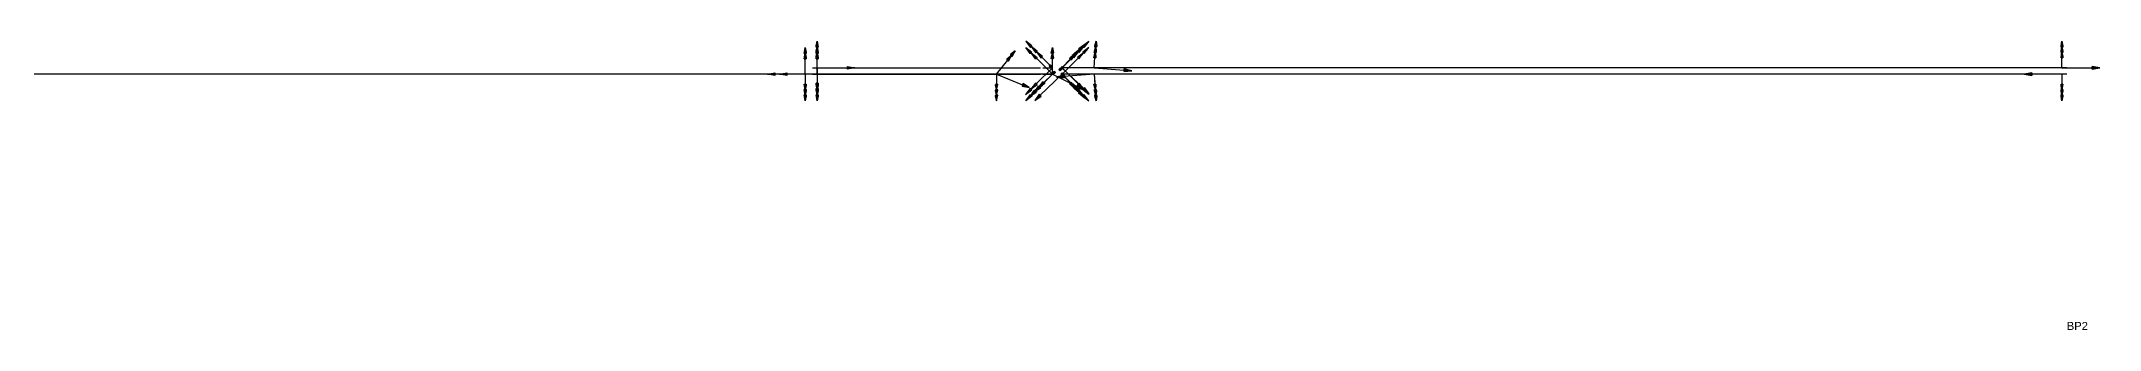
# Model space of a CAD drawing. Header units: millimetres. Extents: x -14319 to -773, y -1376 to 253.
# Drawn here: x -2059 to -773, y -1376 to -1195 of the extents above; entities that cross this region are included whole.
import ezdxf

# ---------------------------------------------------------------- set-up
doc = ezdxf.new("R2010")
doc.units = ezdxf.units.MM
for name, color, linetype in [('AutoDetect_160_1', 1, 'Continuous'), ('AutoDetect_160_4', 1, 'Continuous'), ('AutoDetect_161_0', 1, 'Continuous'), ('AutoDetect_162_3', 1, 'Continuous'), ('AutoDetect_163_1', 1, 'Continuous'), ('AutoDetect_165_2', 1, 'Continuous'), ('AutoDetect_166_0', 1, 'Continuous'), ('AutoDetect_168_2', 1, 'Continuous')]:
    doc.layers.add(name, color=color, linetype=linetype)
doc.styles.get("Standard").update_dxf_attribs({"font": 'arial.ttf'})

# ---------------------------------------------------------------- blocks, each defined once
blk = doc.blocks.new('Kontrollpunkt')
at = {"color": 0}
for q in [(0, 6), (8, 0), (0, 0, 4)]:
    blk.add_line((0, 0), q, dxfattribs=at)
for points in [[(0.25, 8, -0.25), (-0.25, 8, -0.25), (-0.25, 8, 0.25), (0, 10, 0), (-0.25, 8, -0.25), (0.25, 8, 0.25), (0, 10, 0), (0.25, 8, -0.25), (0.25, 8, 0.25), (-0.25, 8, 0.25)], [(0.25, 6, -0.25), (-0.25, 6, -0.25), (-0.25, 6, 0.25), (0, 8, 0), (-0.25, 6, -0.25), (0.25, 6, 0.25), (0, 8, 0), (0.25, 6, -0.25), (0.25, 6, 0.25), (-0.25, 6, 0.25)], [(0.25, 0.25, 4), (-0.25, 0.25, 4), (-0.25, -0.25, 4), (0, 0, 6), (-0.25, 0.25, 4), (0.25, -0.25, 4), (0, 0, 6), (0.25, 0.25, 4), (0.25, -0.25, 4), (-0.25, -0.25, 4)], [(0.25, 0.25, 6), (-0.25, 0.25, 6), (-0.25, -0.25, 6), (0, 0, 8), (-0.25, 0.25, 6), (0.25, -0.25, 6), (0, 0, 8), (0.25, 0.25, 6), (0.25, -0.25, 6), (-0.25, -0.25, 6)], [(0.25, 0.25, 8), (-0.25, 0.25, 8), (-0.25, -0.25, 8), (0, 0, 10), (-0.25, 0.25, 8), (0.25, -0.25, 8), (0, 0, 10), (0.25, 0.25, 8), (0.25, -0.25, 8), (-0.25, -0.25, 8)], [(8, 0.25, -0.25), (8, 0.25, 0.25), (8, -0.25, 0.25), (10, 0, 0), (8, 0.25, 0.25), (8, -0.25, -0.25), (10, 0, 0), (8, 0.25, -0.25), (8, -0.25, -0.25), (8, -0.25, 0.25)]]:
    blk.add_polyline3d(points, dxfattribs=at)

msp = doc.modelspace()

# ---------------------------------------------------------------- linework, layer by layer
at = {"layer": 'AutoDetect_160_1', "color": 1}
msp.add_line((-793.3, -1216.1, 2182.1), (-1421.3, -1216.1, 2182.1), dxfattribs=at)
at = {"layer": 'AutoDetect_160_4', "color": 1}
msp.add_line((-1427.3, -1216.1, 2182.1), (-3983.3, -1216.1, 2182.1), dxfattribs=at)
at = {"layer": 'AutoDetect_161_0', "color": 1}
msp.add_line((-793.3, -1212.1, 2182.1), (-1421.3, -1212.1, 2182.1), dxfattribs=at)
at = {"layer": 'AutoDetect_162_3', "color": 1}
for p, q in [((-1577.3, -1216.1, 2410.1), (-1435.8, -1216.1, 2410.1)), ((-1427.3, -1216.1, 2402.6), (-1427.3, -1216.1, 2196.8))]:
    msp.add_line(p, q, dxfattribs=at)
for points, start_tangent, end_tangent in [([(-1435.8, -1216.1, 2410.1), (-1434.8, -1216.1, 2410.1)], (1, 0), (1, 0)), ([(-1427.3, -1216.1, 2404.1), (-1427.3, -1216.1, 2403.5), (-1427.3, -1216.1, 2402.6)], (0, 0, -1), (0, 0, -1))]:
    msp.add_spline(points, degree=3, dxfattribs=dict(at, start_tangent=start_tangent, end_tangent=end_tangent))
msp.add_spline([(-1433.3, -1216.1, 2410.1), (-1432.9, -1216.1, 2410), (-1431.8, -1216.1, 2409.9), (-1430.8, -1216.1, 2409.5), (-1429.7, -1216.1, 2408.9), (-1428.8, -1216.1, 2408), (-1428.1, -1216.1, 2407), (-1427.5, -1216.1, 2405.8), (-1427.3, -1216.1, 2404.6), (-1427.3, -1216.1, 2404.1)], degree=3, dxfattribs=at)
at = {"layer": 'AutoDetect_163_1', "color": 1}
for p, q in [((-1577.3, -1212.1, 2410.1), (-1435.8, -1212.1, 2410.1)), ((-1427.3, -1212.1, 2402.6), (-1427.3, -1212.1, 2196.8))]:
    msp.add_line(p, q, dxfattribs=at)
for points, start_tangent, end_tangent in [([(-1435.8, -1212.1, 2410.1), (-1434.8, -1212.1, 2410.1)], (1, 0), (1, 0)), ([(-1427.3, -1212.1, 2404.1), (-1427.3, -1212.1, 2403.5), (-1427.3, -1212.1, 2402.6)], (0, 0, -1), (0, 0, -1))]:
    msp.add_spline(points, degree=3, dxfattribs=dict(at, start_tangent=start_tangent, end_tangent=end_tangent))
msp.add_spline([(-1433.3, -1212.1, 2410.1), (-1432.9, -1212.1, 2410), (-1431.8, -1212.1, 2409.9), (-1430.8, -1212.1, 2409.5), (-1429.7, -1212.1, 2408.9), (-1428.8, -1212.1, 2408), (-1428.1, -1212.1, 2407), (-1427.5, -1212.1, 2405.8), (-1427.3, -1212.1, 2404.6), (-1427.3, -1212.1, 2404.1)], degree=3, dxfattribs=at)
at = {"layer": 'AutoDetect_165_2', "color": 1}
msp.add_line((-1421.3, -1216.1, 2382.1), (-1421.3, -1216.1, 2196.8), dxfattribs=at)
at = {"layer": 'AutoDetect_166_0', "color": 1}
msp.add_line((-1421.3, -1212.1, 2382.1), (-1421.3, -1212.1, 2196.8), dxfattribs=at)
at = {"layer": 'AutoDetect_168_2', "color": 1}
msp.add_line((-1578.8, -1216.1, 2410.1), (-2201.5, -1216.1, 2410.1), dxfattribs=at)

# ---------------------------------------------------------------- block references
at = {"layer": 'AutoDetect_160_1', "color": 3, "extrusion": (0.575779, -0.602327, 0.552884), "xscale": 2.362426629514812, "yscale": 2.362426629514812, "zscale": 2.362426629514812, "rotation": 180}
msp.add_blockref('Kontrollpunkt', (-1867.7, 1875.2, 1120.6), dxfattribs=at)
at = {"layer": 'AutoDetect_160_1', "color": 3, "extrusion": (0.055484, -0.706018, 0.706018), "xscale": 2.362426629514812, "yscale": 2.362426629514812, "zscale": 2.362426629514812, "rotation": 180}
msp.add_blockref('Kontrollpunkt', (-1492.2, 766.9, 2321.4), dxfattribs=at)
at = {"layer": 'AutoDetect_160_1', "color": 3, "extrusion": (5.96681e-14, -0.707107, 0.707107), "xscale": 2.362426629514812, "yscale": 2.362426629514812, "zscale": 2.362426629514812, "rotation": 180}
msp.add_blockref('Kontrollpunkt', (-796.3, 683.1, 2402.8), dxfattribs=at)
at = {"layer": 'AutoDetect_160_4', "color": 3, "extrusion": (5.96467e-14, -0.707107, 0.707107), "xscale": 2.362426629514812, "yscale": 2.362426629514812, "zscale": 2.362426629514812, "rotation": 330.0675826412088}
msp.add_blockref('Kontrollpunkt', (-1462.3, 683.1, 2402.8), dxfattribs=at)
at = {"layer": 'AutoDetect_160_4', "color": 3, "extrusion": (-0.575779, -0.578134, 0.578134), "xscale": 2.362426629514812, "yscale": 2.362426629514812, "zscale": 2.362426629514812, "rotation": 29.93241735877866}
msp.add_blockref('Kontrollpunkt', (-153.2, 700, 2786.4), dxfattribs=at)
at = {"layer": 'AutoDetect_161_0', "color": 3, "extrusion": (0.055484, 0.706018, 0.706018), "xscale": 2.362426629514812, "yscale": 2.362426629514812, "zscale": 2.362426629514812, "rotation": 180}
msp.add_blockref('Kontrollpunkt', (1302, 2475.9, 607.1), dxfattribs=at)
at = {"layer": 'AutoDetect_161_0', "color": 3, "extrusion": (-3.32617e-14, 0.707107, 0.707107), "xscale": 2.362426629514812, "yscale": 2.362426629514812, "zscale": 2.362426629514812, "rotation": 180}
msp.add_blockref('Kontrollpunkt', (796.3, 2400, 685.9), dxfattribs=at)
at = {"layer": 'AutoDetect_161_0', "color": 3, "extrusion": (0.575779, 0.602334, 0.552876), "xscale": 2.362426629514812, "yscale": 2.362426629514812, "zscale": 2.362426629514812, "rotation": 180}
msp.add_blockref('Kontrollpunkt', (189.9, 2845.6, -342), dxfattribs=at)
at = {"layer": 'AutoDetect_162_3', "color": 3, "extrusion": (1.95313e-14, -0.707107, -0.707107), "xscale": 2.362426629514812, "yscale": 2.362426629514812, "zscale": 2.362426629514812, "rotation": 180}
msp.add_blockref('Kontrollpunkt', (-1574.3, 2564.1, -844.3), dxfattribs=at)
at = {"layer": 'AutoDetect_162_3', "color": 3, "extrusion": (-0.704735, -0.704735, 0.081841), "xscale": 2.362426629514812, "yscale": 2.362426629514812, "zscale": 2.362426629514812, "rotation": 89.99999999999902}
msp.add_blockref('Kontrollpunkt', (-149.4, 2036.5, 2042.6), dxfattribs=at)
at = {"layer": 'AutoDetect_163_1', "color": 3, "extrusion": (-2.61584e-14, 0.707107, -0.707107), "xscale": 2.362426629514812, "yscale": 2.362426629514812, "zscale": 2.362426629514812, "rotation": 180}
msp.add_blockref('Kontrollpunkt', (1574.3, 847.1, -2561.2), dxfattribs=at)
at = {"layer": 'AutoDetect_163_1', "color": 3, "extrusion": (-0.704735, 0.704735, 0.081841), "xscale": 2.362426629514812, "yscale": 2.362426629514812, "zscale": 2.362426629514812, "rotation": 269.9999999999992}
msp.add_blockref('Kontrollpunkt', (1866.3, 2177, 331.5), dxfattribs=at)
at = {"layer": 'AutoDetect_165_2', "color": 3, "extrusion": (0.707107, -0.707107, 1.44522e-14), "xscale": 2.362426629514812, "yscale": 2.362426629514812, "zscale": 2.362426629514812, "rotation": 270.0000000000007}
msp.add_blockref('Kontrollpunkt', (-1864.9, 2379.1, -145.1), dxfattribs=at)
at = {"layer": 'AutoDetect_165_2', "color": 3, "extrusion": (0.704735, -0.704735, 0.081841), "xscale": 2.362426629514812, "yscale": 2.362426629514812, "zscale": 2.362426629514812, "rotation": 270.0000000000007}
msp.add_blockref('Kontrollpunkt', (-1864.9, 2201.3, 35.2), dxfattribs=at)
at = {"layer": 'AutoDetect_166_0', "color": 3, "extrusion": (0.704735, 0.704735, 0.081841), "xscale": 2.362426629514812, "yscale": 2.362426629514812, "zscale": 2.362426629514812, "rotation": 90.00000000000097}
msp.add_blockref('Kontrollpunkt', (147.9, 2341.9, -1676), dxfattribs=at)
at = {"layer": 'AutoDetect_166_0', "color": 3, "extrusion": (0.707107, 0.707107, -1.67141e-14), "xscale": 2.362426629514812, "yscale": 2.362426629514812, "zscale": 2.362426629514812, "rotation": 90.00000000000097}
msp.add_blockref('Kontrollpunkt', (147.9, 2379.1, -1862.1), dxfattribs=at)
at = {"layer": 'AutoDetect_168_2', "color": 3, "extrusion": (1.19812e-14, -0.707107, -0.707107), "xscale": 2.362426629514812, "yscale": 2.362426629514812, "zscale": 2.362426629514812, "rotation": 180}
msp.add_blockref('Kontrollpunkt', (-1581.8, 2564.1, -844.3), dxfattribs=at)

# ---------------------------------------------------------------- texts
at = {"color": 5}
msp.add_text('BP2', height=5, dxfattribs=at).set_placement((-793.3, -1376.1, 2076.1))

doc.saveas('drawing.dxf')
